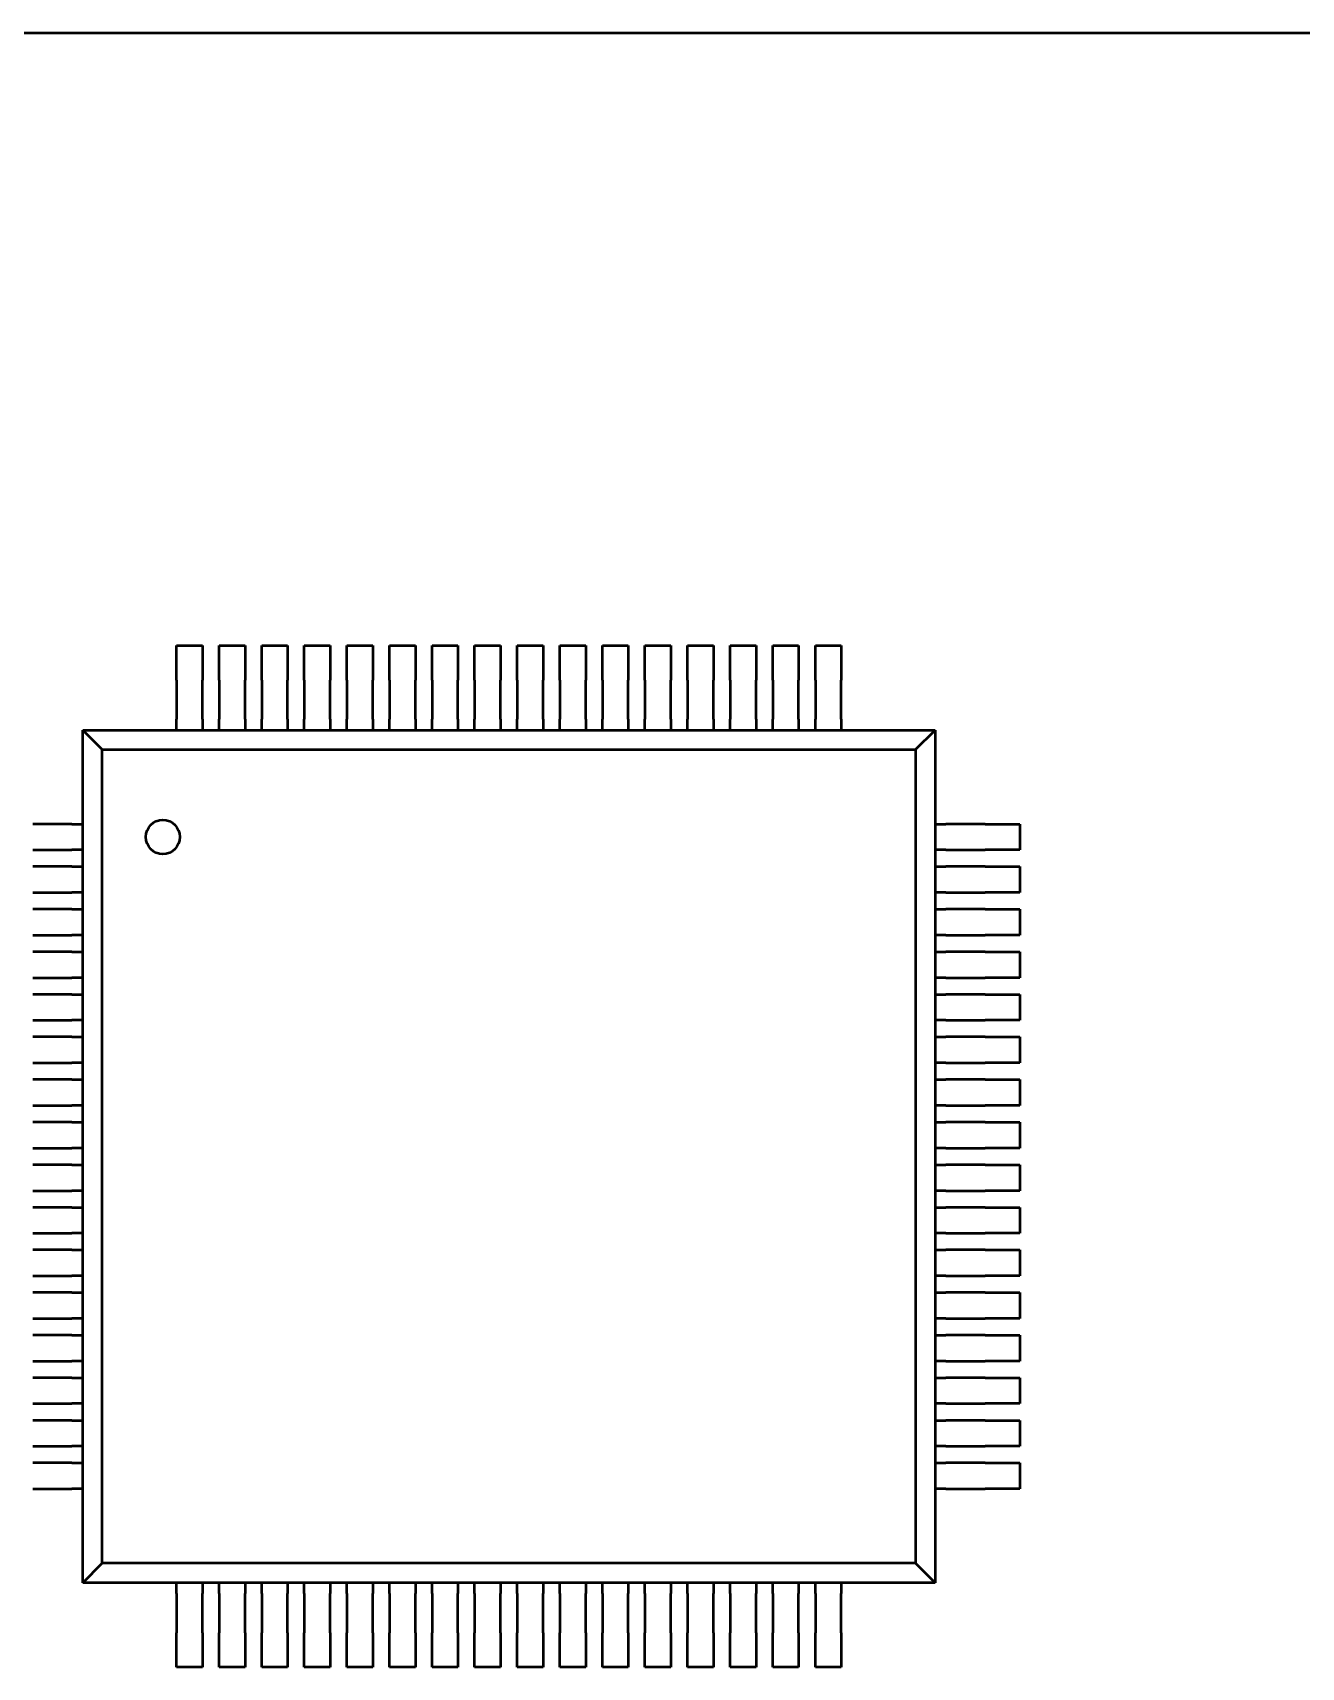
# Model space of a CAD drawing. Header units: millimetres. Extents: x -351 to 1050, y -103 to 376.
# Drawn here: x 77.8 to 92.69, y 226.69 to 245.88 of the extents above; entities that cross this region are included whole.
import ezdxf

# ---------------------------------------------------------------- set-up
doc = ezdxf.new("R2010")
doc.units = ezdxf.units.MM
doc.layers.add('Видимый контур (ГОСТ)', color=7, linetype='Continuous', lineweight=50)

msp = doc.modelspace()

# ---------------------------------------------------------------- linework, layer by layer
at = {"layer": 'Видимый контур (ГОСТ)'}
for p, q in [((58.294, 245.875), (161.454, 245.875)), ((79.489, 238.681), (79.793, 238.681)), ((79.489, 238.554), (79.489, 238.681)), ((79.489, 238.324), (79.489, 238.554)), ((79.793, 238.681), (79.793, 238.554)), ((79.793, 238.554), (79.793, 238.324)), ((79.989, 238.681), (80.293, 238.681)), ((79.989, 238.554), (79.989, 238.681)), ((79.989, 238.324), (79.989, 238.554)), ((80.293, 238.681), (80.293, 238.554)), ((80.293, 238.554), (80.293, 238.324)), ((80.489, 238.681), (80.793, 238.681)), ((80.489, 238.554), (80.489, 238.681)), ((80.489, 238.324), (80.489, 238.554)), ((80.793, 238.681), (80.793, 238.554)), ((80.793, 238.554), (80.793, 238.324)), ((80.989, 238.681), (81.293, 238.681)), ((80.989, 238.554), (80.989, 238.681)), ((80.989, 238.324), (80.989, 238.554)), ((81.293, 238.681), (81.293, 238.554)), ((81.293, 238.554), (81.293, 238.324)), ((81.489, 238.681), (81.793, 238.681)), ((81.489, 238.554), (81.489, 238.681)), ((81.489, 238.324), (81.489, 238.554)), ((81.793, 238.681), (81.793, 238.554)), ((81.793, 238.554), (81.793, 238.324)), ((81.989, 238.681), (82.293, 238.681)), ((81.989, 238.554), (81.989, 238.681)), ((81.989, 238.324), (81.989, 238.554)), ((82.293, 238.681), (82.293, 238.554)), ((82.293, 238.554), (82.293, 238.324)), ((82.489, 238.681), (82.793, 238.681)), ((82.489, 238.554), (82.489, 238.681)), ((82.489, 238.324), (82.489, 238.554)), ((82.793, 238.681), (82.793, 238.554)), ((82.793, 238.554), (82.793, 238.324)), ((82.989, 238.681), (83.293, 238.681)), ((82.989, 238.554), (82.989, 238.681)), ((82.989, 238.324), (82.989, 238.554)), ((83.293, 238.681), (83.293, 238.554)), ((83.293, 238.554), (83.293, 238.324)), ((83.489, 238.681), (83.793, 238.681)), ((83.489, 238.554), (83.489, 238.681)), ((83.489, 238.324), (83.489, 238.554)), ((83.793, 238.681), (83.793, 238.554)), ((83.793, 238.554), (83.793, 238.324)), ((83.989, 238.681), (84.293, 238.681)), ((83.989, 238.554), (83.989, 238.681)), ((83.989, 238.324), (83.989, 238.554)), ((84.293, 238.681), (84.293, 238.554)), ((84.293, 238.554), (84.293, 238.324)), ((84.489, 238.681), (84.793, 238.681)), ((84.489, 238.554), (84.489, 238.681)), ((84.489, 238.324), (84.489, 238.554)), ((84.793, 238.681), (84.793, 238.554)), ((84.793, 238.554), (84.793, 238.324)), ((84.989, 238.681), (85.293, 238.681)), ((84.989, 238.554), (84.989, 238.681)), ((84.989, 238.324), (84.989, 238.554)), ((85.293, 238.681), (85.293, 238.554)), ((85.293, 238.554), (85.293, 238.324)), ((85.489, 238.681), (85.793, 238.681)), ((85.489, 238.554), (85.489, 238.681)), ((85.489, 238.324), (85.489, 238.554)), ((85.793, 238.681), (85.793, 238.554)), ((85.793, 238.554), (85.793, 238.324)), ((85.989, 238.681), (86.293, 238.681)), ((85.989, 238.554), (85.989, 238.681)), ((85.989, 238.324), (85.989, 238.554)), ((86.293, 238.681), (86.293, 238.554)), ((86.293, 238.554), (86.293, 238.324)), ((86.489, 238.681), (86.793, 238.681)), ((86.489, 238.554), (86.489, 238.681)), ((86.489, 238.324), (86.489, 238.554)), ((86.793, 238.681), (86.793, 238.554)), ((86.793, 238.554), (86.793, 238.324)), ((86.989, 238.681), (87.293, 238.681)), ((86.989, 238.554), (86.989, 238.681)), ((86.989, 238.324), (86.989, 238.554)), ((87.293, 238.681), (87.293, 238.554)), ((87.293, 238.554), (87.293, 238.324)), ((79.489, 238.275), (79.489, 238.324)), ((79.793, 238.324), (79.793, 238.275)), ((79.989, 238.275), (79.989, 238.324)), ((80.293, 238.324), (80.293, 238.275)), ((80.489, 238.275), (80.489, 238.324)), ((80.793, 238.324), (80.793, 238.275)), ((80.989, 238.275), (80.989, 238.324)), ((81.293, 238.324), (81.293, 238.275)), ((81.489, 238.275), (81.489, 238.324)), ((81.793, 238.324), (81.793, 238.275)), ((81.989, 238.275), (81.989, 238.324)), ((82.293, 238.324), (82.293, 238.275)), ((82.489, 238.275), (82.489, 238.324)), ((82.793, 238.324), (82.793, 238.275)), ((82.989, 238.275), (82.989, 238.324)), ((83.293, 238.324), (83.293, 238.275)), ((83.489, 238.275), (83.489, 238.324)), ((83.793, 238.324), (83.793, 238.275)), ((83.989, 238.275), (83.989, 238.324)), ((84.293, 238.324), (84.293, 238.275)), ((84.489, 238.275), (84.489, 238.324)), ((84.793, 238.324), (84.793, 238.275)), ((84.989, 238.275), (84.989, 238.324)), ((85.293, 238.324), (85.293, 238.275)), ((85.489, 238.275), (85.489, 238.324)), ((85.793, 238.324), (85.793, 238.275)), ((85.989, 238.275), (85.989, 238.324)), ((86.293, 238.324), (86.293, 238.275)), ((86.489, 238.275), (86.489, 238.324)), ((86.793, 238.324), (86.793, 238.275)), ((86.989, 238.275), (86.989, 238.324)), ((87.293, 238.324), (87.293, 238.275)), ((79.489, 238.275), (79.489, 237.815)), ((79.793, 237.815), (79.793, 238.275)), ((79.989, 238.275), (79.989, 237.815)), ((80.293, 237.815), (80.293, 238.275)), ((80.489, 238.275), (80.489, 237.815)), ((80.793, 237.815), (80.793, 238.275)), ((80.989, 238.275), (80.989, 237.815)), ((81.293, 237.815), (81.293, 238.275)), ((81.489, 238.275), (81.489, 237.815)), ((81.793, 237.815), (81.793, 238.275)), ((81.989, 238.275), (81.989, 237.815)), ((82.293, 237.815), (82.293, 238.275)), ((82.489, 238.275), (82.489, 237.815)), ((82.793, 237.815), (82.793, 238.275)), ((82.989, 238.275), (82.989, 237.815)), ((83.293, 237.815), (83.293, 238.275)), ((83.489, 238.275), (83.489, 237.815)), ((83.793, 237.815), (83.793, 238.275)), ((83.989, 238.275), (83.989, 237.815)), ((84.293, 237.815), (84.293, 238.275)), ((84.489, 238.275), (84.489, 237.815)), ((84.793, 237.815), (84.793, 238.275)), ((84.989, 238.275), (84.989, 237.815)), ((85.293, 237.815), (85.293, 238.275)), ((85.489, 238.275), (85.489, 237.815)), ((85.793, 237.815), (85.793, 238.275)), ((85.989, 238.275), (85.989, 237.815)), ((86.293, 237.815), (86.293, 238.275)), ((86.489, 238.275), (86.489, 237.815)), ((86.793, 237.815), (86.793, 238.275)), ((86.989, 238.275), (86.989, 237.815)), ((87.293, 237.815), (87.293, 238.275)), ((79.489, 237.688), (79.489, 237.815)), ((79.793, 237.815), (79.793, 237.688)), ((79.989, 237.688), (79.989, 237.815)), ((80.293, 237.815), (80.293, 237.688)), ((80.489, 237.688), (80.489, 237.815)), ((80.793, 237.815), (80.793, 237.688)), ((80.989, 237.688), (80.989, 237.815)), ((81.293, 237.815), (81.293, 237.688)), ((81.489, 237.688), (81.489, 237.815)), ((81.793, 237.815), (81.793, 237.688)), ((81.989, 237.688), (81.989, 237.815)), ((82.293, 237.815), (82.293, 237.688)), ((82.489, 237.688), (82.489, 237.815)), ((82.793, 237.815), (82.793, 237.688)), ((82.989, 237.688), (82.989, 237.815)), ((83.293, 237.815), (83.293, 237.688)), ((83.489, 237.688), (83.489, 237.815)), ((83.793, 237.815), (83.793, 237.688)), ((83.989, 237.688), (83.989, 237.815)), ((84.293, 237.815), (84.293, 237.688)), ((84.489, 237.688), (84.489, 237.815)), ((84.793, 237.815), (84.793, 237.688)), ((84.989, 237.688), (84.989, 237.815)), ((85.293, 237.815), (85.293, 237.688)), ((85.489, 237.688), (85.489, 237.815)), ((85.793, 237.815), (85.793, 237.688)), ((85.989, 237.688), (85.989, 237.815)), ((86.293, 237.815), (86.293, 237.688)), ((86.489, 237.688), (86.489, 237.815)), ((86.793, 237.815), (86.793, 237.688)), ((86.989, 237.688), (86.989, 237.815)), ((87.293, 237.815), (87.293, 237.688)), ((78.387, 237.688), (88.395, 237.688)), ((78.616, 237.459), (78.387, 237.688)), ((78.387, 227.68), (78.387, 237.688)), ((88.166, 237.459), (88.395, 237.688)), ((88.395, 237.688), (88.395, 227.68)), ((78.616, 237.459), (88.166, 237.459)), ((78.616, 227.909), (78.616, 237.459)), ((88.166, 237.459), (88.166, 227.909)), ((78.26, 236.586), (77.8, 236.586)), ((78.26, 236.586), (78.387, 236.586)), ((88.395, 236.586), (88.522, 236.586)), ((88.982, 236.586), (88.522, 236.586)), ((88.982, 236.586), (89.031, 236.586)), ((89.031, 236.586), (89.261, 236.586)), ((89.261, 236.586), (89.388, 236.586)), ((89.388, 236.586), (89.388, 236.282)), ((77.8, 236.282), (78.26, 236.282)), ((78.387, 236.282), (78.26, 236.282)), ((88.522, 236.282), (88.395, 236.282)), ((88.522, 236.282), (88.982, 236.282)), ((89.031, 236.282), (88.982, 236.282)), ((89.261, 236.282), (89.031, 236.282)), ((89.388, 236.282), (89.261, 236.282)), ((78.26, 236.086), (77.8, 236.086)), ((78.26, 236.086), (78.387, 236.086)), ((88.395, 236.086), (88.522, 236.086)), ((88.982, 236.086), (88.522, 236.086)), ((88.982, 236.086), (89.031, 236.086)), ((89.031, 236.086), (89.261, 236.086)), ((89.261, 236.086), (89.388, 236.086)), ((89.388, 236.086), (89.388, 235.782)), ((77.8, 235.782), (78.26, 235.782)), ((78.387, 235.782), (78.26, 235.782)), ((88.522, 235.782), (88.395, 235.782)), ((88.522, 235.782), (88.982, 235.782)), ((89.031, 235.782), (88.982, 235.782)), ((89.261, 235.782), (89.031, 235.782)), ((89.388, 235.782), (89.261, 235.782)), ((78.26, 235.586), (77.8, 235.586)), ((78.26, 235.586), (78.387, 235.586)), ((88.395, 235.586), (88.522, 235.586)), ((88.982, 235.586), (88.522, 235.586)), ((88.982, 235.586), (89.031, 235.586)), ((89.031, 235.586), (89.261, 235.586)), ((89.261, 235.586), (89.388, 235.586)), ((89.388, 235.586), (89.388, 235.282)), ((77.8, 235.282), (78.26, 235.282)), ((78.387, 235.282), (78.26, 235.282)), ((88.522, 235.282), (88.395, 235.282)), ((88.522, 235.282), (88.982, 235.282)), ((89.031, 235.282), (88.982, 235.282)), ((89.261, 235.282), (89.031, 235.282)), ((89.388, 235.282), (89.261, 235.282)), ((78.26, 235.086), (77.8, 235.086)), ((78.26, 235.086), (78.387, 235.086)), ((88.395, 235.086), (88.522, 235.086)), ((88.982, 235.086), (88.522, 235.086)), ((88.982, 235.086), (89.031, 235.086)), ((89.031, 235.086), (89.261, 235.086)), ((89.261, 235.086), (89.388, 235.086)), ((89.388, 235.086), (89.388, 234.782)), ((77.8, 234.782), (78.26, 234.782)), ((78.387, 234.782), (78.26, 234.782)), ((88.522, 234.782), (88.395, 234.782)), ((88.522, 234.782), (88.982, 234.782)), ((89.031, 234.782), (88.982, 234.782)), ((89.261, 234.782), (89.031, 234.782)), ((89.388, 234.782), (89.261, 234.782)), ((78.26, 234.586), (77.8, 234.586)), ((78.26, 234.586), (78.387, 234.586)), ((88.395, 234.586), (88.522, 234.586)), ((88.982, 234.586), (88.522, 234.586)), ((88.982, 234.586), (89.031, 234.586)), ((89.031, 234.586), (89.261, 234.586)), ((89.261, 234.586), (89.388, 234.586)), ((89.388, 234.586), (89.388, 234.282)), ((77.8, 234.282), (78.26, 234.282)), ((78.387, 234.282), (78.26, 234.282)), ((88.522, 234.282), (88.395, 234.282)), ((88.522, 234.282), (88.982, 234.282)), ((89.031, 234.282), (88.982, 234.282)), ((89.261, 234.282), (89.031, 234.282)), ((89.388, 234.282), (89.261, 234.282)), ((78.26, 234.086), (77.8, 234.086)), ((78.26, 234.086), (78.387, 234.086)), ((88.395, 234.086), (88.522, 234.086)), ((88.982, 234.086), (88.522, 234.086)), ((88.982, 234.086), (89.031, 234.086)), ((89.031, 234.086), (89.261, 234.086)), ((89.261, 234.086), (89.388, 234.086)), ((89.388, 234.086), (89.388, 233.782)), ((77.8, 233.782), (78.26, 233.782)), ((78.387, 233.782), (78.26, 233.782)), ((88.522, 233.782), (88.395, 233.782)), ((88.522, 233.782), (88.982, 233.782)), ((89.031, 233.782), (88.982, 233.782)), ((89.261, 233.782), (89.031, 233.782)), ((89.388, 233.782), (89.261, 233.782)), ((78.26, 233.586), (77.8, 233.586)), ((78.26, 233.586), (78.387, 233.586)), ((88.395, 233.586), (88.522, 233.586)), ((88.982, 233.586), (88.522, 233.586)), ((88.982, 233.586), (89.031, 233.586)), ((89.031, 233.586), (89.261, 233.586)), ((89.261, 233.586), (89.388, 233.586)), ((89.388, 233.586), (89.388, 233.282)), ((77.8, 233.282), (78.26, 233.282)), ((78.387, 233.282), (78.26, 233.282)), ((88.522, 233.282), (88.395, 233.282)), ((88.522, 233.282), (88.982, 233.282)), ((89.031, 233.282), (88.982, 233.282)), ((89.261, 233.282), (89.031, 233.282)), ((89.388, 233.282), (89.261, 233.282)), ((78.26, 233.086), (77.8, 233.086)), ((78.26, 233.086), (78.387, 233.086)), ((88.395, 233.086), (88.522, 233.086)), ((88.982, 233.086), (88.522, 233.086)), ((88.982, 233.086), (89.031, 233.086)), ((89.031, 233.086), (89.261, 233.086)), ((89.261, 233.086), (89.388, 233.086)), ((89.388, 233.086), (89.388, 232.782)), ((77.8, 232.782), (78.26, 232.782)), ((78.387, 232.782), (78.26, 232.782)), ((88.522, 232.782), (88.395, 232.782)), ((88.522, 232.782), (88.982, 232.782)), ((89.031, 232.782), (88.982, 232.782)), ((89.261, 232.782), (89.031, 232.782)), ((89.388, 232.782), (89.261, 232.782)), ((78.26, 232.586), (77.8, 232.586)), ((78.26, 232.586), (78.387, 232.586)), ((88.395, 232.586), (88.522, 232.586)), ((88.982, 232.586), (88.522, 232.586)), ((88.982, 232.586), (89.031, 232.586)), ((89.031, 232.586), (89.261, 232.586)), ((89.261, 232.586), (89.388, 232.586)), ((89.388, 232.586), (89.388, 232.282)), ((77.8, 232.282), (78.26, 232.282)), ((78.387, 232.282), (78.26, 232.282)), ((88.522, 232.282), (88.395, 232.282)), ((88.522, 232.282), (88.982, 232.282)), ((89.031, 232.282), (88.982, 232.282)), ((89.261, 232.282), (89.031, 232.282)), ((89.388, 232.282), (89.261, 232.282)), ((78.26, 232.086), (77.8, 232.086)), ((78.26, 232.086), (78.387, 232.086)), ((88.395, 232.086), (88.522, 232.086)), ((88.982, 232.086), (88.522, 232.086)), ((88.982, 232.086), (89.031, 232.086)), ((89.031, 232.086), (89.261, 232.086)), ((89.261, 232.086), (89.388, 232.086)), ((89.388, 232.086), (89.388, 231.782)), ((77.8, 231.782), (78.26, 231.782)), ((78.387, 231.782), (78.26, 231.782)), ((88.522, 231.782), (88.395, 231.782)), ((88.522, 231.782), (88.982, 231.782)), ((89.031, 231.782), (88.982, 231.782)), ((89.261, 231.782), (89.031, 231.782)), ((89.388, 231.782), (89.261, 231.782)), ((78.26, 231.586), (77.8, 231.586)), ((78.26, 231.586), (78.387, 231.586)), ((88.395, 231.586), (88.522, 231.586)), ((88.982, 231.586), (88.522, 231.586)), ((88.982, 231.586), (89.031, 231.586)), ((89.031, 231.586), (89.261, 231.586)), ((89.261, 231.586), (89.388, 231.586)), ((89.388, 231.586), (89.388, 231.282)), ((77.8, 231.282), (78.26, 231.282)), ((78.387, 231.282), (78.26, 231.282)), ((88.522, 231.282), (88.395, 231.282)), ((88.522, 231.282), (88.982, 231.282)), ((89.031, 231.282), (88.982, 231.282)), ((89.261, 231.282), (89.031, 231.282)), ((89.388, 231.282), (89.261, 231.282)), ((78.26, 231.086), (77.8, 231.086)), ((78.26, 231.086), (78.387, 231.086)), ((88.395, 231.086), (88.522, 231.086)), ((88.982, 231.086), (88.522, 231.086)), ((88.982, 231.086), (89.031, 231.086)), ((89.031, 231.086), (89.261, 231.086)), ((89.261, 231.086), (89.388, 231.086)), ((89.388, 231.086), (89.388, 230.782)), ((77.8, 230.782), (78.26, 230.782)), ((78.387, 230.782), (78.26, 230.782)), ((88.522, 230.782), (88.395, 230.782)), ((88.522, 230.782), (88.982, 230.782)), ((89.031, 230.782), (88.982, 230.782)), ((89.261, 230.782), (89.031, 230.782)), ((89.388, 230.782), (89.261, 230.782)), ((78.26, 230.586), (77.8, 230.586)), ((78.26, 230.586), (78.387, 230.586)), ((88.395, 230.586), (88.522, 230.586)), ((88.982, 230.586), (88.522, 230.586)), ((88.982, 230.586), (89.031, 230.586)), ((89.031, 230.586), (89.261, 230.586)), ((89.261, 230.586), (89.388, 230.586)), ((89.388, 230.586), (89.388, 230.282)), ((77.8, 230.282), (78.26, 230.282)), ((78.387, 230.282), (78.26, 230.282)), ((88.522, 230.282), (88.395, 230.282)), ((88.522, 230.282), (88.982, 230.282)), ((89.031, 230.282), (88.982, 230.282)), ((89.261, 230.282), (89.031, 230.282)), ((89.388, 230.282), (89.261, 230.282)), ((78.26, 230.086), (77.8, 230.086)), ((78.26, 230.086), (78.387, 230.086)), ((88.395, 230.086), (88.522, 230.086)), ((88.982, 230.086), (88.522, 230.086)), ((88.982, 230.086), (89.031, 230.086)), ((89.031, 230.086), (89.261, 230.086)), ((89.261, 230.086), (89.388, 230.086)), ((89.388, 230.086), (89.388, 229.782)), ((77.8, 229.782), (78.26, 229.782)), ((78.387, 229.782), (78.26, 229.782)), ((88.522, 229.782), (88.395, 229.782)), ((88.522, 229.782), (88.982, 229.782)), ((89.031, 229.782), (88.982, 229.782)), ((89.261, 229.782), (89.031, 229.782)), ((89.388, 229.782), (89.261, 229.782)), ((78.26, 229.586), (77.8, 229.586)), ((78.26, 229.586), (78.387, 229.586)), ((88.395, 229.586), (88.522, 229.586)), ((88.982, 229.586), (88.522, 229.586)), ((88.982, 229.586), (89.031, 229.586)), ((89.031, 229.586), (89.261, 229.586)), ((89.261, 229.586), (89.388, 229.586)), ((89.388, 229.586), (89.388, 229.282)), ((77.8, 229.282), (78.26, 229.282)), ((78.387, 229.282), (78.26, 229.282)), ((88.522, 229.282), (88.395, 229.282)), ((88.522, 229.282), (88.982, 229.282)), ((89.031, 229.282), (88.982, 229.282)), ((89.261, 229.282), (89.031, 229.282)), ((89.388, 229.282), (89.261, 229.282)), ((78.26, 229.086), (77.8, 229.086)), ((78.26, 229.086), (78.387, 229.086)), ((88.395, 229.086), (88.522, 229.086)), ((88.982, 229.086), (88.522, 229.086)), ((88.982, 229.086), (89.031, 229.086)), ((89.031, 229.086), (89.261, 229.086)), ((89.261, 229.086), (89.388, 229.086)), ((89.388, 229.086), (89.388, 228.782)), ((77.8, 228.782), (78.26, 228.782)), ((78.387, 228.782), (78.26, 228.782)), ((88.522, 228.782), (88.395, 228.782)), ((88.522, 228.782), (88.982, 228.782)), ((89.031, 228.782), (88.982, 228.782)), ((89.261, 228.782), (89.031, 228.782)), ((89.388, 228.782), (89.261, 228.782)), ((78.387, 227.68), (78.616, 227.909)), ((88.166, 227.909), (78.616, 227.909)), ((88.166, 227.909), (88.395, 227.68)), ((88.395, 227.68), (78.387, 227.68)), ((79.489, 227.553), (79.489, 227.68)), ((79.793, 227.68), (79.793, 227.553)), ((79.989, 227.553), (79.989, 227.68)), ((80.293, 227.68), (80.293, 227.553)), ((80.489, 227.553), (80.489, 227.68)), ((80.793, 227.68), (80.793, 227.553)), ((80.989, 227.553), (80.989, 227.68)), ((81.293, 227.68), (81.293, 227.553)), ((81.489, 227.553), (81.489, 227.68)), ((81.793, 227.68), (81.793, 227.553)), ((81.989, 227.553), (81.989, 227.68)), ((82.293, 227.68), (82.293, 227.553)), ((82.489, 227.553), (82.489, 227.68)), ((82.793, 227.68), (82.793, 227.553)), ((82.989, 227.553), (82.989, 227.68)), ((83.293, 227.68), (83.293, 227.553)), ((83.489, 227.553), (83.489, 227.68)), ((83.793, 227.68), (83.793, 227.553)), ((83.989, 227.553), (83.989, 227.68)), ((84.293, 227.68), (84.293, 227.553)), ((84.489, 227.553), (84.489, 227.68)), ((84.793, 227.68), (84.793, 227.553)), ((84.989, 227.553), (84.989, 227.68)), ((85.293, 227.68), (85.293, 227.553)), ((85.489, 227.553), (85.489, 227.68)), ((85.793, 227.68), (85.793, 227.553)), ((85.989, 227.553), (85.989, 227.68)), ((86.293, 227.68), (86.293, 227.553)), ((86.489, 227.553), (86.489, 227.68)), ((86.793, 227.68), (86.793, 227.553)), ((86.989, 227.553), (86.989, 227.68)), ((87.293, 227.68), (87.293, 227.553)), ((79.489, 227.553), (79.489, 227.093)), ((79.793, 227.093), (79.793, 227.553)), ((79.989, 227.553), (79.989, 227.093)), ((80.293, 227.093), (80.293, 227.553)), ((80.489, 227.553), (80.489, 227.093)), ((80.793, 227.093), (80.793, 227.553)), ((80.989, 227.553), (80.989, 227.093)), ((81.293, 227.093), (81.293, 227.553)), ((81.489, 227.553), (81.489, 227.093)), ((81.793, 227.093), (81.793, 227.553)), ((81.989, 227.553), (81.989, 227.093)), ((82.293, 227.093), (82.293, 227.553)), ((82.489, 227.553), (82.489, 227.093)), ((82.793, 227.093), (82.793, 227.553)), ((82.989, 227.553), (82.989, 227.093)), ((83.293, 227.093), (83.293, 227.553)), ((83.489, 227.553), (83.489, 227.093)), ((83.793, 227.093), (83.793, 227.553)), ((83.989, 227.553), (83.989, 227.093)), ((84.293, 227.093), (84.293, 227.553)), ((84.489, 227.553), (84.489, 227.093)), ((84.793, 227.093), (84.793, 227.553)), ((84.989, 227.553), (84.989, 227.093)), ((85.293, 227.093), (85.293, 227.553)), ((85.489, 227.553), (85.489, 227.093)), ((85.793, 227.093), (85.793, 227.553)), ((85.989, 227.553), (85.989, 227.093)), ((86.293, 227.093), (86.293, 227.553)), ((86.489, 227.553), (86.489, 227.093)), ((86.793, 227.093), (86.793, 227.553)), ((86.989, 227.553), (86.989, 227.093)), ((87.293, 227.093), (87.293, 227.553)), ((79.489, 227.044), (79.489, 227.093)), ((79.489, 226.814), (79.489, 227.044)), ((79.793, 227.093), (79.793, 227.044)), ((79.793, 227.044), (79.793, 226.814)), ((79.989, 227.044), (79.989, 227.093)), ((79.989, 226.814), (79.989, 227.044)), ((80.293, 227.093), (80.293, 227.044)), ((80.293, 227.044), (80.293, 226.814)), ((80.489, 227.044), (80.489, 227.093)), ((80.489, 226.814), (80.489, 227.044)), ((80.793, 227.093), (80.793, 227.044)), ((80.793, 227.044), (80.793, 226.814)), ((80.989, 227.044), (80.989, 227.093)), ((80.989, 226.814), (80.989, 227.044)), ((81.293, 227.093), (81.293, 227.044)), ((81.293, 227.044), (81.293, 226.814)), ((81.489, 227.044), (81.489, 227.093)), ((81.489, 226.814), (81.489, 227.044)), ((81.793, 227.093), (81.793, 227.044)), ((81.793, 227.044), (81.793, 226.814)), ((81.989, 227.044), (81.989, 227.093)), ((81.989, 226.814), (81.989, 227.044)), ((82.293, 227.093), (82.293, 227.044)), ((82.293, 227.044), (82.293, 226.814)), ((82.489, 227.044), (82.489, 227.093)), ((82.489, 226.814), (82.489, 227.044)), ((82.793, 227.093), (82.793, 227.044)), ((82.793, 227.044), (82.793, 226.814)), ((82.989, 227.044), (82.989, 227.093)), ((82.989, 226.814), (82.989, 227.044)), ((83.293, 227.093), (83.293, 227.044)), ((83.293, 227.044), (83.293, 226.814)), ((83.489, 227.044), (83.489, 227.093)), ((83.489, 226.814), (83.489, 227.044)), ((83.793, 227.093), (83.793, 227.044)), ((83.793, 227.044), (83.793, 226.814)), ((83.989, 227.044), (83.989, 227.093)), ((83.989, 226.814), (83.989, 227.044)), ((84.293, 227.093), (84.293, 227.044)), ((84.293, 227.044), (84.293, 226.814)), ((84.489, 227.044), (84.489, 227.093)), ((84.489, 226.814), (84.489, 227.044)), ((84.793, 227.093), (84.793, 227.044)), ((84.793, 227.044), (84.793, 226.814)), ((84.989, 227.044), (84.989, 227.093)), ((84.989, 226.814), (84.989, 227.044)), ((85.293, 227.093), (85.293, 227.044)), ((85.293, 227.044), (85.293, 226.814)), ((85.489, 227.044), (85.489, 227.093)), ((85.489, 226.814), (85.489, 227.044)), ((85.793, 227.093), (85.793, 227.044)), ((85.793, 227.044), (85.793, 226.814)), ((85.989, 227.044), (85.989, 227.093)), ((85.989, 226.814), (85.989, 227.044)), ((86.293, 227.093), (86.293, 227.044)), ((86.293, 227.044), (86.293, 226.814)), ((86.489, 227.044), (86.489, 227.093)), ((86.489, 226.814), (86.489, 227.044)), ((86.793, 227.093), (86.793, 227.044)), ((86.793, 227.044), (86.793, 226.814)), ((86.989, 227.044), (86.989, 227.093)), ((86.989, 226.814), (86.989, 227.044)), ((87.293, 227.093), (87.293, 227.044)), ((87.293, 227.044), (87.293, 226.814)), ((79.489, 226.687), (79.489, 226.814)), ((79.793, 226.814), (79.793, 226.687)), ((79.989, 226.687), (79.989, 226.814)), ((80.293, 226.814), (80.293, 226.687)), ((80.489, 226.687), (80.489, 226.814)), ((80.793, 226.814), (80.793, 226.687)), ((80.989, 226.687), (80.989, 226.814)), ((81.293, 226.814), (81.293, 226.687)), ((81.489, 226.687), (81.489, 226.814)), ((81.793, 226.814), (81.793, 226.687)), ((81.989, 226.687), (81.989, 226.814)), ((82.293, 226.814), (82.293, 226.687)), ((82.489, 226.687), (82.489, 226.814)), ((82.793, 226.814), (82.793, 226.687)), ((82.989, 226.687), (82.989, 226.814)), ((83.293, 226.814), (83.293, 226.687)), ((83.489, 226.687), (83.489, 226.814)), ((83.793, 226.814), (83.793, 226.687)), ((83.989, 226.687), (83.989, 226.814)), ((84.293, 226.814), (84.293, 226.687)), ((84.489, 226.687), (84.489, 226.814)), ((84.793, 226.814), (84.793, 226.687)), ((84.989, 226.687), (84.989, 226.814)), ((85.293, 226.814), (85.293, 226.687)), ((85.489, 226.687), (85.489, 226.814)), ((85.793, 226.814), (85.793, 226.687)), ((85.989, 226.687), (85.989, 226.814)), ((86.293, 226.814), (86.293, 226.687)), ((86.489, 226.687), (86.489, 226.814)), ((86.793, 226.814), (86.793, 226.687)), ((86.989, 226.687), (86.989, 226.814)), ((87.293, 226.814), (87.293, 226.687)), ((79.793, 226.687), (79.489, 226.687)), ((80.293, 226.687), (79.989, 226.687)), ((80.793, 226.687), (80.489, 226.687)), ((81.293, 226.687), (80.989, 226.687)), ((81.793, 226.687), (81.489, 226.687)), ((82.293, 226.687), (81.989, 226.687)), ((82.793, 226.687), (82.489, 226.687)), ((83.293, 226.687), (82.989, 226.687)), ((83.793, 226.687), (83.489, 226.687)), ((84.293, 226.687), (83.989, 226.687)), ((84.793, 226.687), (84.489, 226.687)), ((85.293, 226.687), (84.989, 226.687)), ((85.793, 226.687), (85.489, 226.687)), ((86.293, 226.687), (85.989, 226.687)), ((86.793, 226.687), (86.489, 226.687)), ((87.293, 226.687), (86.989, 226.687))]:
    msp.add_line(p, q, dxfattribs=at)
msp.add_circle((79.328, 236.434), 0.2, dxfattribs=at)

doc.saveas('drawing.dxf')
